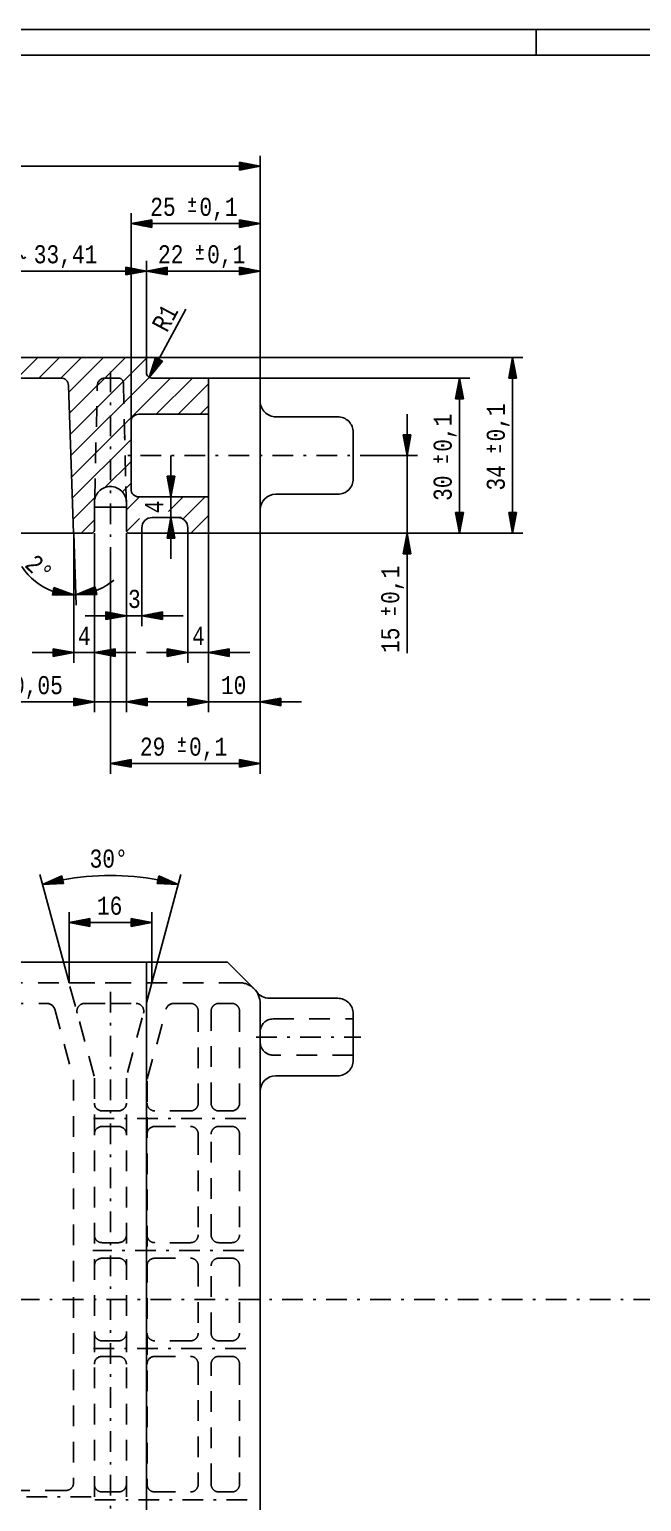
# Model space of a CAD drawing. Extents: x -39 to 802, y -19 to 575.
# Drawn here: x 514.4 to 632.8, y 290.3 to 575.2 of the extents above; entities that cross this region are included whole.
import ezdxf

# ---------------------------------------------------------------- set-up
doc = ezdxf.new("R2010")
doc.units = 0
doc.header["$MEASUREMENT"] = 0
doc.linetypes.add('GESTRICHELT', pattern=[7, 4, -3])
doc.linetypes.add('STRICHPUNKT', pattern=[8.5, 4, -2, 0.5, -2])
doc.layers.get('0').update_dxf_attribs({"linetype": 'CONTINUOUS'})
doc.layers.add('1', color=7, linetype='CONTINUOUS')
doc.layers.add('49', color=7, linetype='CONTINUOUS')
doc.styles.add('MONOTXT', font='monotxt.shx')
doc.dimstyles.new('DST_0001', dxfattribs={"dimtxt": 3.5, "dimasz": 3.5, "dimexe": 2, "dimexo": 0, "dimgap": 0.09, "dimtad": 1, "dimdsep": 46, "dimtxsty": 'MONOTXT', "dimcen": 0, "dimdle": 0.09, "dimclrd": 4, "dimclre": 4, "dimclrt": 2, "dimazin": 0, "dimtfac": 1, "dimtmove": 2, "dimatfit": 3, "dimfxl": 1, "dimtzin": 0, "dimarcsym": 0})
doc.dimstyles.new('DST_0002', dxfattribs={"dimtxt": 3.5, "dimasz": 3.5, "dimexe": 2, "dimexo": 0, "dimgap": 0.09, "dimtad": 1, "dimdsep": 46, "dimtxsty": 'MONOTXT', "dimcen": 0, "dimdle": 0.09, "dimclrd": 4, "dimclre": 4, "dimclrt": 2, "dimazin": 0, "dimtol": 1, "dimtp": 0.1, "dimtm": 0.1, "dimtfac": 1, "dimtmove": 2, "dimatfit": 3, "dimfxl": 1, "dimtzin": 0, "dimarcsym": 0})
doc.dimstyles.new('DST_0004', dxfattribs={"dimtxt": 3.5, "dimasz": 3.5, "dimexe": 2, "dimexo": 0, "dimgap": 0.09, "dimtad": 1, "dimdsep": 46, "dimtxsty": 'MONOTXT', "dimcen": 0, "dimdle": 0.09, "dimclrd": 4, "dimclre": 4, "dimclrt": 2, "dimazin": 0, "dimtfac": 1, "dimtofl": 0, "dimtmove": 2, "dimatfit": 3, "dimfxl": 1, "dimtzin": 0, "dimarcsym": 0})
doc.dimstyles.new('DST_0006', dxfattribs={"dimtxt": 3.5, "dimasz": 3.5, "dimexe": 2, "dimexo": 0, "dimgap": 0.09, "dimtad": 1, "dimdsep": 46, "dimtxsty": 'MONOTXT', "dimcen": 0, "dimdle": 0.09, "dimclrd": 4, "dimclre": 4, "dimclrt": 2, "dimazin": 0, "dimtol": 1, "dimtm": 0.05, "dimtfac": 1, "dimtmove": 2, "dimatfit": 3, "dimfxl": 1, "dimtzin": 0, "dimarcsym": 0})
doc.dimstyles.new('DST_0007', dxfattribs={"dimtxt": 3.5, "dimasz": 0, "dimexe": 2, "dimexo": 0, "dimgap": 0.09, "dimtad": 1, "dimdsep": 46, "dimtxsty": 'MONOTXT', "dimsah": 1, "dimcen": 0, "dimdle": 0.09, "dimse1": 1, "dimclrd": 4, "dimclre": 4, "dimclrt": 2, "dimazin": 0, "dimtol": 1, "dimtp": 0.5, "dimtm": 0.5, "dimtfac": 1, "dimtmove": 2, "dimatfit": 3, "dimfxl": 1, "dimtzin": 0, "dimarcsym": 0})

# ---------------------------------------------------------------- blocks, each defined once
blk = doc.blocks.new('STEGE_____00009')
at = {"layer": '1', "color": 1, "linetype": 'STRICHPUNKT'}
blk.add_line((513.805, 291.214), (527.688, 291.214), dxfattribs=at)
at = {"layer": '1', "color": 3, "linetype": 'GESTRICHELT'}
blk.add_lwpolyline([(522.949, 371.9), (522.949, 293.964, -0.4142136), (521.449, 292.464), (453.199, 292.464, -0.4142136), (451.699, 293.964), (451.699, 385.214, -0.4142136), (453.199, 386.714), (517.829, 386.714, -0.3394513), (519.277, 385.602), (522.898, 372.091)], format="xyb", dxfattribs=at)
blk = doc.blocks.new('RA________00010')
at = {"layer": '1'}
for p, q in [((94.413, 394.714), (552.706, 394.714)), ((557.877, 389.542), (552.706, 394.714)), ((559.049, 386.714), (559.049, 260.117))]:
    blk.add_line(p, q, dxfattribs=at)
at = {"layer": '1', "color": 3, "linetype": 'GESTRICHELT'}
blk.add_line((555.049, 390.714), (94.413, 390.714), dxfattribs=at)
at = {"layer": '1'}
blk.add_lwpolyline([(537.049, 394.714), (537.049, 253.214), (537.049, 111.714)], dxfattribs=at)
at = {"layer": '1', "color": 3, "linetype": 'GESTRICHELT'}
blk.add_arc((555.049, 386.714), 4, 45, 90, dxfattribs=at)
at = {"layer": '1'}
blk.add_arc((555.049, 386.714), 4, 0, 45, dxfattribs=at)
blk = doc.blocks.new('BOLZEN____00011')
at = {"layer": '1', "color": 3, "linetype": 'GESTRICHELT'}
blk.add_line((561.549, 383.714), (577.049, 383.714), dxfattribs=at)
at = {"layer": '1', "color": 1, "linetype": 'STRICHPUNKT'}
blk.add_line((558.275, 380.214), (578.505, 380.214), dxfattribs=at)
at = {"layer": '1'}
blk.add_lwpolyline([(562.049, 372.714), (574.049, 372.714, 0.4142136), (577.049, 375.714), (577.049, 384.714, 0.4142136), (574.049, 387.714), (560.793, 387.714)], format="xyb", dxfattribs=at)
at = {"layer": '1', "color": 3, "linetype": 'GESTRICHELT'}
blk.add_lwpolyline([(577.049, 376.714), (561.549, 376.714, -0.4142136), (559.049, 379.214)], format="xyb", dxfattribs=at)
at = {"layer": '1'}
for centre, start, end in [((560.793, 390.714), -145.1501, -90), ((562.049, 369.714), 90, 180)]:
    blk.add_arc(centre, 3, start, end, dxfattribs=at)
at = {"layer": '1', "color": 3, "linetype": 'GESTRICHELT'}
blk.add_arc((561.549, 381.214), 2.5, 90, 180, dxfattribs=at)
blk = doc.blocks.new('*D23')
at = {"layer": '49', "color": 4, "transparency": 16777216}
for p, q in [((522.05, 404.38), (522.05, 390.71)), ((522.05, 402.38), (526.05, 403.13)), ((526.05, 401.63), (522.05, 402.38)), ((525.95, 402.38), (522.15, 402.38)), ((525.95, 402.58), (523.22, 402.58)), ((525.95, 402.18), (523.22, 402.18)), ((525.95, 402.78), (524.28, 402.78)), ((525.95, 401.98), (524.28, 401.98)), ((525.95, 402.98), (525.35, 402.98)), ((525.95, 401.78), (525.35, 401.78)), ((526.05, 403.13), (526.05, 401.63)), ((526.05, 402.38), (534.05, 402.38)), ((534.05, 401.63), (534.05, 403.13)), ((534.05, 403.13), (538.05, 402.38)), ((538.05, 402.38), (534.05, 401.63)), ((534.15, 402.98), (534.75, 402.98)), ((534.15, 402.78), (535.82, 402.78)), ((534.15, 402.58), (536.88, 402.58)), ((534.15, 402.38), (537.95, 402.38)), ((534.15, 402.18), (536.88, 402.18)), ((534.15, 401.98), (535.82, 401.98)), ((534.15, 401.78), (534.75, 401.78)), ((538.05, 404.38), (538.05, 390.71))]:
    blk.add_line(p, q, dxfattribs=at)
at = {"layer": '49', "color": 2, "transparency": 16777216, "style": 'MONOTXT', "width": 0.812}
blk.add_text('16', height=3.5, dxfattribs=at).set_placement((527.45, 403.88))
blk = doc.blocks.new('*D24')
at = {"layer": '49', "color": 4, "transparency": 16777216}
for p, q in [((516.43, 411.69), (522.05, 390.71)), ((516.94, 409.76), (520.68, 411.38)), ((520.75, 410.62), (517.04, 409.78)), ((520.7, 410.82), (518.04, 410.22)), ((520.79, 410.43), (518.13, 409.82)), ((520.66, 411.01), (519.03, 410.65)), ((520.62, 411.21), (520.03, 411.08)), ((520.68, 411.38), (521.01, 409.91)), ((543.67, 411.69), (538.05, 390.71)), ((539.09, 409.91), (539.42, 411.38)), ((539.31, 410.43), (541.97, 409.82)), ((539.35, 410.62), (543.06, 409.78)), ((539.39, 410.82), (542.06, 410.22)), ((539.42, 411.38), (543.15, 409.76)), ((539.44, 411.01), (541.06, 410.65)), ((539.48, 411.21), (540.07, 411.08)), ((521.01, 409.91), (516.94, 409.76)), ((520.84, 410.23), (519.21, 409.87)), ((520.88, 410.04), (520.3, 409.91)), ((543.15, 409.76), (539.09, 409.91)), ((539.22, 410.04), (539.8, 409.91)), ((539.26, 410.23), (540.89, 409.87))]:
    blk.add_line(p, q, dxfattribs=at)
blk.add_arc((530.05, 360.86), 50.63, 79.5275, 100.4721, dxfattribs=at)
at = {"layer": '49', "color": 2, "transparency": 16777216, "style": 'MONOTXT', "width": 0.812}
blk.add_text('30°', height=3.5, rotation=359.9998, dxfattribs=at).set_placement((526.03, 412.99))
blk = doc.blocks.new('KOPF______00013')
at = {"layer": '1', "color": 3, "linetype": 'GESTRICHELT'}
blk.add_line((537.149, 371.702), (537.149, 293.664), dxfattribs=at)
at = {"layer": '1', "color": 1, "linetype": 'STRICHPUNKT'}
for p, q in [((556.255, 364.414), (526.65, 364.414)), ((555.859, 338.914), (526.65, 338.914)), ((556.255, 319.914), (526.65, 319.914)), ((556.52, 290.664), (526.65, 290.664))]:
    blk.add_line(p, q, dxfattribs=at)
at = {"layer": '1', "color": 3, "linetype": 'GESTRICHELT'}
for points in [[(537.2, 372.091), (540.82, 385.602, -0.3394529), (542.269, 386.714), (545.549, 386.714, -0.4142136), (547.049, 385.214), (547.049, 367.414, -0.4142136), (545.549, 365.914), (538.649, 365.914, -0.4142136), (537.149, 367.414)], [(553.549, 365.914), (551.049, 365.914, -0.4142136), (549.549, 367.414), (549.549, 385.214, -0.4142136), (551.049, 386.714), (553.549, 386.714, -0.4142136), (555.049, 385.214), (555.049, 367.414)], [(538.649, 362.914), (545.549, 362.914, -0.4142136), (547.049, 361.414), (547.049, 341.914, -0.4142136), (545.549, 340.414), (538.649, 340.414, -0.4142136), (537.149, 341.914)], [(549.549, 341.914), (549.549, 361.414, -0.4142136), (551.049, 362.914), (553.549, 362.914, -0.4142136), (555.049, 361.414), (555.049, 341.914, -0.4142136), (553.549, 340.414), (551.049, 340.414, -0.4142136), (549.549, 341.914)], [(538.649, 337.414), (545.549, 337.414, -0.4142136), (547.049, 335.914), (547.049, 322.914, -0.4142136), (545.549, 321.414), (538.649, 321.414, -0.4142136), (537.149, 322.914)], [(549.549, 322.914), (549.549, 335.914, -0.4142136), (551.049, 337.414), (553.549, 337.414, -0.4142136), (555.049, 335.914), (555.049, 322.914, -0.4142136), (553.549, 321.414), (551.049, 321.414, -0.4142136), (549.549, 322.914)], [(538.649, 318.414), (545.549, 318.414, -0.4142136), (547.049, 316.914), (547.049, 293.664)], [(549.549, 293.664), (549.549, 316.914, -0.4142136), (551.049, 318.414), (553.549, 318.414, -0.4142136), (555.049, 316.914), (555.049, 293.664, -0.4142136), (553.549, 292.164), (551.049, 292.164, -0.4142136), (549.549, 293.664)], [(537.149, 293.664, 0.4142136), (538.649, 292.164), (545.549, 292.164, 0.4142136), (547.049, 293.664)]]:
    blk.add_lwpolyline(points, format="xyb", dxfattribs=at)
for centre, start, end in [((553.549, 367.414), -90, 0), ((538.649, 361.414), 90, 180), ((538.649, 335.914), 90, 180), ((538.649, 316.914), 90, 180)]:
    blk.add_arc(centre, 1.5, start, end, dxfattribs=at)
blk = doc.blocks.new('*X72')
at = {"layer": '1', "color": 3}
for p, q in [((511.99, 507.75), (515.99, 511.75)), ((520.23, 511.75), (516.23, 507.75)), ((520.47, 507.75), (524.47, 511.75)), ((528.72, 511.75), (522, 505.03)), ((522.14, 500.93), (532.96, 511.75)), ((537.05, 511.59), (522.28, 496.83)), ((522.43, 492.73), (537.57, 507.87)), ((541.69, 507.75), (522.57, 488.63)), ((538.93, 500.75), (545.93, 507.75)), ((550.17, 507.75), (550.17, 507.75)), ((554.42, 507.75), (554.42, 507.75)), ((558.66, 507.75), (558.66, 507.75)), ((549.05, 506.62), (543.17, 500.75)), ((547.42, 500.75), (549.05, 502.38)), ((559.05, 503.89), (559.05, 503.89)), ((559.05, 499.65), (559.05, 499.65)), ((522.71, 484.53), (534.05, 495.87)), ((559.05, 495.41), (559.05, 495.41)), ((534.05, 491.62), (528.98, 486.56)), ((559.05, 491.17), (559.05, 491.17)), ((532.37, 485.7), (534.05, 487.38)), ((527.14, 484.71), (522.86, 480.43)), ((535.66, 484.75), (533.15, 482.24)), ((544.14, 484.75), (541.32, 481.92)), ((544.09, 480.45), (548.39, 484.75)), ((559.05, 486.92), (559.05, 486.92)), ((559.05, 482.68), (559.05, 482.68)), ((524.42, 477.75), (526.95, 480.28)), ((533.19, 478.04), (535.72, 480.57)), ((549.05, 481.17), (545.63, 477.75)), ((537.14, 477.75), (537.14, 477.75)), ((559.05, 478.44), (559.05, 478.44))]:
    blk.add_line(p, q, dxfattribs=at)
blk = doc.blocks.new('*D28')
at = {"layer": '49', "color": 4, "transparency": 16777216}
for p, q in [((522.95, 452.61), (522.95, 477.75)), ((526.95, 452.61), (526.95, 477.75)), ((518.95, 454.61), (514.95, 454.61)), ((522.95, 454.61), (518.95, 455.36)), ((518.95, 455.36), (518.95, 453.86)), ((518.95, 453.86), (522.95, 454.61)), ((519.05, 455.21), (519.65, 455.21)), ((519.05, 455.01), (520.72, 455.01)), ((519.05, 454.81), (521.78, 454.81)), ((519.05, 454.61), (522.85, 454.61)), ((519.05, 454.41), (521.78, 454.41)), ((519.05, 454.21), (520.72, 454.21)), ((519.05, 454.01), (519.65, 454.01)), ((522.95, 454.61), (526.95, 454.61)), ((530.95, 455.36), (526.95, 454.61)), ((526.95, 454.61), (530.95, 453.86)), ((530.85, 454.61), (527.05, 454.61)), ((530.85, 454.81), (528.12, 454.81)), ((530.85, 454.41), (528.12, 454.41)), ((530.85, 455.01), (529.18, 455.01)), ((530.85, 454.21), (529.18, 454.21)), ((530.85, 455.21), (530.25, 455.21)), ((530.85, 454.01), (530.25, 454.01)), ((530.95, 453.86), (530.95, 455.36)), ((530.95, 454.61), (534.95, 454.61))]:
    blk.add_line(p, q, dxfattribs=at)
at = {"layer": '49', "color": 2, "transparency": 16777216, "style": 'MONOTXT', "width": 0.812}
blk.add_text('4', height=3.5, dxfattribs=at).set_placement((523.77, 456.11))
blk = doc.blocks.new('*D29')
at = {"layer": '49', "color": 4, "transparency": 16777216}
for p, q in [((533.15, 459.75), (533.15, 477.75)), ((536.15, 459.75), (536.15, 477.75)), ((529.15, 461.75), (525.15, 461.75)), ((533.15, 461.75), (529.15, 462.5)), ((529.15, 462.5), (529.15, 461)), ((529.15, 461), (533.15, 461.75)), ((529.25, 462.35), (529.85, 462.35)), ((529.25, 462.15), (530.92, 462.15)), ((529.25, 461.95), (531.98, 461.95)), ((529.25, 461.75), (533.05, 461.75)), ((529.25, 461.55), (531.98, 461.55)), ((533.15, 461.75), (536.15, 461.75)), ((540.15, 462.5), (536.15, 461.75)), ((536.15, 461.75), (540.15, 461)), ((540.05, 461.75), (536.25, 461.75)), ((540.05, 461.95), (537.32, 461.95)), ((540.05, 461.55), (537.32, 461.55)), ((540.05, 462.15), (538.38, 462.15)), ((540.05, 462.35), (539.45, 462.35)), ((540.15, 461), (540.15, 462.5)), ((540.15, 461.75), (544.15, 461.75)), ((529.25, 461.35), (530.92, 461.35)), ((529.25, 461.15), (529.85, 461.15)), ((540.05, 461.35), (538.38, 461.35)), ((540.05, 461.15), (539.45, 461.15))]:
    blk.add_line(p, q, dxfattribs=at)
at = {"layer": '49', "color": 2, "transparency": 16777216, "style": 'MONOTXT', "width": 0.812}
blk.add_text('3', height=3.5, dxfattribs=at).set_placement((533.47, 463.25))
blk = doc.blocks.new('*D30')
at = {"layer": '49', "color": 4, "transparency": 16777216}
for p, q in [((545.05, 452.61), (545.05, 477.75)), ((549.05, 452.61), (549.05, 477.75)), ((541.05, 454.61), (537.05, 454.61)), ((545.05, 454.61), (541.05, 455.36)), ((541.05, 455.36), (541.05, 453.86)), ((541.05, 453.86), (545.05, 454.61)), ((541.15, 455.21), (541.75, 455.21)), ((541.15, 455.01), (542.82, 455.01)), ((541.15, 454.81), (543.88, 454.81)), ((541.15, 454.61), (544.95, 454.61)), ((541.15, 454.41), (543.88, 454.41)), ((541.15, 454.21), (542.82, 454.21)), ((541.15, 454.01), (541.75, 454.01)), ((545.05, 454.61), (549.05, 454.61)), ((553.05, 455.36), (549.05, 454.61)), ((549.05, 454.61), (553.05, 453.86)), ((552.95, 454.61), (549.15, 454.61)), ((552.95, 454.81), (550.22, 454.81)), ((552.95, 454.41), (550.22, 454.41)), ((552.95, 455.01), (551.28, 455.01)), ((552.95, 454.21), (551.28, 454.21)), ((552.95, 455.21), (552.35, 455.21)), ((552.95, 454.01), (552.35, 454.01)), ((553.05, 453.86), (553.05, 455.36)), ((553.05, 454.61), (557.05, 454.61))]:
    blk.add_line(p, q, dxfattribs=at)
at = {"layer": '49', "color": 2, "transparency": 16777216, "style": 'MONOTXT', "width": 0.812}
blk.add_text('4', height=3.5, dxfattribs=at).set_placement((545.87, 456.11))
blk = doc.blocks.new('*D31')
at = {"layer": '49', "color": 4, "transparency": 16777216}
for p, q in [((523.44, 463.81), (522.95, 477.75)), ((522.95, 463.8), (522.95, 477.75)), ((527.14, 467.34), (523.37, 465.81)), ((527.44, 465.87), (527.14, 467.34)), ((519.13, 467.2), (518.88, 465.72)), ((518.88, 465.72), (522.95, 465.8)), ((519, 465.85), (519.6, 465.75)), ((519.04, 466.05), (520.68, 465.77)), ((519.07, 466.24), (521.77, 465.79)), ((519.1, 466.44), (522.85, 465.81)), ((522.95, 465.8), (519.13, 467.2)), ((519.14, 466.64), (521.83, 466.19)), ((519.17, 466.84), (520.81, 466.56)), ((519.2, 467.03), (519.79, 466.93)), ((523.37, 465.81), (527.44, 465.87)), ((527.19, 466.58), (523.46, 465.83)), ((527.15, 466.78), (524.47, 466.23)), ((527.23, 466.39), (524.55, 465.84)), ((527.11, 466.97), (525.47, 466.64)), ((527.27, 466.19), (525.63, 465.86)), ((527.07, 467.17), (526.48, 467.05)), ((527.31, 465.99), (526.72, 465.88))]:
    blk.add_line(p, q, dxfattribs=at)
for radius, start, end in [(11.96, -147.1402, -109.2632), (11.96, -68.7366, -49.6398), (11.95, -90, -87.9999)]:
    blk.add_arc((522.95, 477.75), radius, start, end, dxfattribs=at)
at = {"layer": '49', "color": 2, "transparency": 16777216, "style": 'MONOTXT', "width": 0.812}
blk.add_text('2°', height=3.5, rotation=316.0791, dxfattribs=at).set_placement((513.28, 471.39))
blk = doc.blocks.new('*D33')
at = {"layer": '49', "color": 1, "transparency": 16777216}
for p, q in [((547.38, 531.7), (547.38, 533.45)), ((546.68, 532.57), (548.08, 532.57)), ((546.68, 530.82), (548.08, 530.82))]:
    blk.add_line(p, q, dxfattribs=at)
at = {"layer": '49', "color": 4, "transparency": 16777216}
for p, q in [((537.05, 530.45), (537.05, 511.75)), ((559.05, 530.45), (559.05, 507.75)), ((537.05, 528.45), (541.05, 529.2)), ((541.05, 527.7), (537.05, 528.45)), ((540.95, 528.45), (537.15, 528.45)), ((540.95, 528.65), (538.22, 528.65)), ((540.95, 528.25), (538.22, 528.25)), ((540.95, 528.85), (539.28, 528.85)), ((540.95, 528.05), (539.28, 528.05)), ((540.95, 529.05), (540.35, 529.05)), ((540.95, 527.85), (540.35, 527.85)), ((541.05, 529.2), (541.05, 527.7)), ((541.05, 528.45), (555.05, 528.45)), ((555.05, 527.7), (555.05, 529.2)), ((555.05, 529.2), (559.05, 528.45)), ((559.05, 528.45), (555.05, 527.7)), ((555.15, 529.05), (555.75, 529.05)), ((555.15, 528.85), (556.82, 528.85)), ((555.15, 528.65), (557.88, 528.65)), ((555.15, 528.45), (558.95, 528.45)), ((555.15, 528.25), (557.88, 528.25)), ((555.15, 528.05), (556.82, 528.05)), ((555.15, 527.85), (555.75, 527.85))]:
    blk.add_line(p, q, dxfattribs=at)
at = {"layer": '49', "color": 2, "transparency": 16777216, "style": 'MONOTXT', "width": 0.812}
blk.add_text('22', height=3.5, dxfattribs=at).set_placement((539.27, 529.95))
at = {"layer": '49', "color": 1, "transparency": 16777216, "style": 'MONOTXT', "width": 0.812}
blk.add_text('0,1', height=3.5, dxfattribs=at).set_placement((548.78, 529.95))
blk = doc.blocks.new('*D34')
at = {"layer": '49', "color": 4, "transparency": 16777216}
for p, q in [((539.46, 511.39), (544.64, 521.1)), ((537.58, 507.86), (538.8, 511.75)), ((540.12, 511.04), (537.58, 507.86)), ((539.41, 511.31), (537.63, 507.95)), ((539.24, 511.4), (537.95, 508.99)), ((539.06, 511.49), (538.28, 510.02)), ((539.59, 511.21), (538.3, 508.8)), ((538.89, 511.59), (538.6, 511.06)), ((538.8, 511.75), (540.12, 511.04)), ((539.77, 511.12), (538.98, 509.65)), ((539.94, 511.02), (539.66, 510.49))]:
    blk.add_line(p, q, dxfattribs=at)
at = {"layer": '49', "color": 2, "transparency": 16777216, "style": 'MONOTXT', "width": 0.812}
blk.add_text('R1', height=3.5, rotation=61.911, dxfattribs=at).set_placement((541, 516.4))
blk = doc.blocks.new('*D40')
at = {"layer": '49', "color": 4, "transparency": 16777216}
for p, q in [((503.64, 530.45), (503.64, 511.75)), ((537.05, 530.45), (537.05, 511.75)), ((503.64, 528.45), (507.64, 529.2)), ((507.64, 527.7), (503.64, 528.45)), ((507.54, 528.45), (503.74, 528.45)), ((507.54, 528.65), (504.81, 528.65)), ((507.54, 528.25), (504.81, 528.25)), ((507.54, 528.85), (505.88, 528.85)), ((507.54, 528.05), (505.88, 528.05)), ((507.54, 529.05), (506.94, 529.05)), ((507.54, 527.85), (506.94, 527.85)), ((507.64, 529.2), (507.64, 527.7)), ((507.64, 528.45), (533.05, 528.45)), ((533.05, 527.7), (533.05, 529.2)), ((533.05, 529.2), (537.05, 528.45)), ((537.05, 528.45), (533.05, 527.7)), ((533.15, 529.05), (533.75, 529.05)), ((533.15, 528.85), (534.82, 528.85)), ((533.15, 528.65), (535.88, 528.65)), ((533.15, 528.45), (536.95, 528.45)), ((533.15, 528.25), (535.88, 528.25)), ((533.15, 528.05), (534.82, 528.05)), ((533.15, 527.85), (533.75, 527.85))]:
    blk.add_line(p, q, dxfattribs=at)
at = {"layer": '49', "color": 2, "transparency": 16777216}
for centre, start, end in [((512.67, 531.2), 0, 180), ((513.29, 531.2), 180, 0)]:
    blk.add_arc(centre, 0.312, start, end, dxfattribs=at)
at = {"layer": '49', "color": 2, "transparency": 16777216, "style": 'MONOTXT', "width": 0.812}
blk.add_text('33,41', height=3.5, dxfattribs=at).set_placement((515.23, 529.95))
blk = doc.blocks.new('*D41')
at = {"layer": '49', "color": 4, "transparency": 16777216}
for p, q in [((541.77, 488.75), (541.77, 492.75)), ((542.52, 488.75), (541.02, 488.75)), ((541.02, 488.75), (541.77, 484.75)), ((541.17, 488.65), (541.17, 488.05)), ((541.37, 488.65), (541.37, 486.98)), ((541.57, 488.65), (541.57, 485.91)), ((541.77, 484.75), (542.52, 488.75)), ((541.77, 488.65), (541.77, 484.85)), ((541.97, 488.65), (541.97, 485.91)), ((542.17, 488.65), (542.17, 486.98)), ((542.37, 488.65), (542.37, 488.05)), ((543.77, 484.75), (535.55, 484.75)), ((541.77, 480.75), (541.77, 484.75)), ((543.77, 480.75), (538.15, 480.75)), ((541.77, 480.75), (541.02, 476.75)), ((541.57, 476.85), (541.57, 479.58)), ((542.52, 476.75), (541.77, 480.75)), ((541.77, 476.85), (541.77, 480.65)), ((541.97, 476.85), (541.97, 479.58)), ((541.02, 476.75), (542.52, 476.75)), ((541.17, 476.85), (541.17, 477.45)), ((541.37, 476.85), (541.37, 478.51)), ((541.77, 476.75), (541.77, 472.75)), ((542.17, 476.85), (542.17, 478.51)), ((542.37, 476.85), (542.37, 477.45))]:
    blk.add_line(p, q, dxfattribs=at)
at = {"layer": '49', "color": 2, "transparency": 16777216, "style": 'MONOTXT', "width": 0.812}
blk.add_text('4', height=3.5, rotation=90, dxfattribs=at).set_placement((540.27, 481.57))
blk = doc.blocks.new('*D42')
at = {"layer": '49', "color": 4, "transparency": 16777216}
for p, q in [((526.95, 443.07), (526.95, 477.75)), ((533.15, 443.07), (533.15, 477.75)), ((522.95, 445.07), (499.01, 445.07)), ((526.95, 445.07), (522.95, 445.82)), ((522.95, 445.82), (522.95, 444.32)), ((522.95, 444.32), (526.95, 445.07)), ((523.05, 445.67), (523.65, 445.67)), ((523.05, 445.47), (524.72, 445.47)), ((523.05, 445.27), (525.78, 445.27)), ((523.05, 445.07), (526.85, 445.07)), ((523.05, 444.87), (525.78, 444.87)), ((523.05, 444.67), (524.72, 444.67)), ((523.05, 444.47), (523.65, 444.47)), ((526.95, 445.07), (533.15, 445.07)), ((537.15, 445.82), (533.15, 445.07)), ((533.15, 445.07), (537.15, 444.32)), ((537.05, 445.07), (533.25, 445.07)), ((537.05, 445.27), (534.32, 445.27)), ((537.05, 444.87), (534.32, 444.87)), ((537.05, 445.47), (535.38, 445.47)), ((537.05, 444.67), (535.38, 444.67)), ((537.05, 445.67), (536.45, 445.67)), ((537.05, 444.47), (536.45, 444.47)), ((537.15, 444.32), (537.15, 445.82)), ((537.15, 445.07), (541.15, 445.07))]:
    blk.add_line(p, q, dxfattribs=at)
at = {"layer": '49', "color": 2, "transparency": 16777216, "style": 'MONOTXT', "width": 0.812}
blk.add_text('6,2', height=3.5, dxfattribs=at).set_placement((499.01, 446.56))
at = {"layer": '49', "color": 1, "transparency": 16777216, "style": 'MONOTXT', "width": 0.812}
blk.add_text('-0,05', height=3.5, dxfattribs=at).set_placement((508.56, 446.56))
blk = doc.blocks.new('*D43')
at = {"layer": '49', "color": 4, "transparency": 16777216}
for p, q in [((559.05, 431.16), (559.05, 477.75)), ((530.05, 431.16), (530.05, 473.16)), ((530.05, 433.16), (534.05, 433.91)), ((534.05, 432.41), (530.05, 433.16)), ((533.95, 433.16), (530.15, 433.16)), ((533.95, 433.36), (531.22, 433.36)), ((533.95, 433.56), (532.28, 433.56)), ((533.95, 433.76), (533.35, 433.76)), ((534.05, 433.91), (534.05, 432.41)), ((534.05, 433.16), (555.05, 433.16)), ((555.05, 432.41), (555.05, 433.91)), ((555.05, 433.91), (559.05, 433.16)), ((559.05, 433.16), (555.05, 432.41)), ((555.15, 433.76), (555.75, 433.76)), ((555.15, 433.56), (556.82, 433.56)), ((555.15, 433.36), (557.88, 433.36)), ((555.15, 433.16), (558.95, 433.16)), ((533.95, 432.96), (531.22, 432.96)), ((533.95, 432.76), (532.28, 432.76)), ((533.95, 432.56), (533.35, 432.56)), ((555.15, 432.96), (557.88, 432.96)), ((555.15, 432.76), (556.82, 432.76)), ((555.15, 432.56), (555.75, 432.56))]:
    blk.add_line(p, q, dxfattribs=at)
at = {"layer": '49', "color": 1, "transparency": 16777216}
for p, q in [((543.18, 437.29), (544.58, 437.29)), ((543.88, 436.41), (543.88, 438.16)), ((543.18, 435.54), (544.58, 435.54))]:
    blk.add_line(p, q, dxfattribs=at)
at = {"layer": '49', "color": 2, "transparency": 16777216, "style": 'MONOTXT', "width": 0.812}
blk.add_text('29', height=3.5, rotation=0, dxfattribs=at).set_placement((535.77, 434.66))
at = {"layer": '49', "color": 1, "transparency": 16777216, "style": 'MONOTXT', "width": 0.812}
blk.add_text('0,1', height=3.5, rotation=0, dxfattribs=at).set_placement((545.28, 434.66))
blk = doc.blocks.new('*D44')
at = {"layer": '49', "color": 1, "transparency": 16777216}
for p, q in [((545.18, 541.76), (546.58, 541.76)), ((545.88, 540.88), (545.88, 542.63)), ((545.18, 540.01), (546.58, 540.01))]:
    blk.add_line(p, q, dxfattribs=at)
at = {"layer": '49', "color": 4, "transparency": 16777216}
for p, q in [((534.05, 539.63), (534.05, 499.25)), ((559.05, 539.63), (559.05, 507.75)), ((534.05, 537.63), (538.05, 538.38)), ((538.05, 536.88), (534.05, 537.63)), ((537.95, 537.63), (534.15, 537.63)), ((537.95, 537.83), (535.22, 537.83)), ((537.95, 537.43), (535.22, 537.43)), ((537.95, 538.03), (536.28, 538.03)), ((537.95, 537.23), (536.28, 537.23)), ((537.95, 538.23), (537.35, 538.23)), ((537.95, 537.03), (537.35, 537.03)), ((538.05, 538.38), (538.05, 536.88)), ((538.05, 537.63), (555.05, 537.63)), ((555.05, 536.88), (555.05, 538.38)), ((555.05, 538.38), (559.05, 537.63)), ((559.05, 537.63), (555.05, 536.88)), ((555.15, 538.23), (555.75, 538.23)), ((555.15, 538.03), (556.82, 538.03)), ((555.15, 537.83), (557.88, 537.83)), ((555.15, 537.63), (558.95, 537.63)), ((555.15, 537.43), (557.88, 537.43)), ((555.15, 537.23), (556.82, 537.23)), ((555.15, 537.03), (555.75, 537.03))]:
    blk.add_line(p, q, dxfattribs=at)
at = {"layer": '49', "color": 2, "transparency": 16777216, "style": 'MONOTXT', "width": 0.812}
blk.add_text('25', height=3.5, dxfattribs=at).set_placement((537.77, 539.13))
at = {"layer": '49', "color": 1, "transparency": 16777216, "style": 'MONOTXT', "width": 0.812}
blk.add_text('0,1', height=3.5, dxfattribs=at).set_placement((547.28, 539.13))
blk = doc.blocks.new('*D45')
at = {"layer": '49', "color": 4, "transparency": 16777216}
for p, q in [((549.05, 443.07), (549.05, 477.75)), ((559.05, 443.07), (559.05, 477.75)), ((545.05, 445.07), (541.05, 445.07)), ((549.05, 445.07), (545.05, 445.82)), ((545.05, 445.82), (545.05, 444.32)), ((545.05, 444.32), (549.05, 445.07)), ((545.15, 445.67), (545.75, 445.67)), ((545.15, 445.47), (546.82, 445.47)), ((545.15, 445.27), (547.88, 445.27)), ((545.15, 445.07), (548.95, 445.07)), ((545.15, 444.87), (547.88, 444.87)), ((545.15, 444.67), (546.82, 444.67)), ((545.15, 444.47), (545.75, 444.47)), ((549.05, 445.07), (559.05, 445.07)), ((563.05, 445.82), (559.05, 445.07)), ((559.05, 445.07), (563.05, 444.32)), ((562.95, 445.07), (559.15, 445.07)), ((562.95, 445.27), (560.22, 445.27)), ((562.95, 444.87), (560.22, 444.87)), ((562.95, 445.47), (561.28, 445.47)), ((562.95, 444.67), (561.28, 444.67)), ((562.95, 445.67), (562.35, 445.67)), ((562.95, 444.47), (562.35, 444.47)), ((563.05, 444.32), (563.05, 445.82)), ((563.05, 445.07), (567.05, 445.07))]:
    blk.add_line(p, q, dxfattribs=at)
at = {"layer": '49', "color": 2, "transparency": 16777216, "style": 'MONOTXT', "width": 0.812}
blk.add_text('10', height=3.5, dxfattribs=at).set_placement((551.45, 446.57))
blk = doc.blocks.new('*D46')
at = {"layer": '49', "color": 4, "transparency": 16777216}
for p, q in [((599.61, 507.75), (559.05, 507.75)), ((596.86, 503.75), (597.61, 507.75)), ((597.61, 507.75), (598.36, 503.75)), ((597.61, 503.85), (597.61, 507.65)), ((597.01, 503.85), (597.01, 504.45)), ((597.21, 503.85), (597.21, 505.51)), ((597.41, 503.85), (597.41, 506.58)), ((597.81, 503.85), (597.81, 506.58)), ((598.01, 503.85), (598.01, 505.51)), ((598.21, 503.85), (598.21, 504.45)), ((598.36, 503.75), (596.86, 503.75)), ((597.61, 481.75), (597.61, 503.75)), ((597.61, 477.75), (596.86, 481.75)), ((596.86, 481.75), (598.36, 481.75)), ((597.01, 481.65), (597.01, 481.05)), ((597.21, 481.65), (597.21, 479.98)), ((597.41, 481.65), (597.41, 478.91)), ((598.36, 481.75), (597.61, 477.75)), ((597.61, 481.65), (597.61, 477.85)), ((597.81, 481.65), (597.81, 478.91)), ((598.01, 481.65), (598.01, 479.98)), ((598.21, 481.65), (598.21, 481.05)), ((599.61, 477.75), (559.05, 477.75))]:
    blk.add_line(p, q, dxfattribs=at)
at = {"layer": '49', "color": 1, "transparency": 16777216}
for p, q in [((594.36, 492.07), (592.61, 492.07)), ((593.48, 491.37), (593.48, 492.77)), ((595.23, 491.37), (595.23, 492.77))]:
    blk.add_line(p, q, dxfattribs=at)
at = {"layer": '49', "color": 1, "transparency": 16777216, "style": 'MONOTXT', "width": 0.812}
blk.add_text('0,1', height=3.5, rotation=90, dxfattribs=at).set_placement((596.11, 493.47))
at = {"layer": '49', "color": 2, "transparency": 16777216, "style": 'MONOTXT', "width": 0.812}
blk.add_text('30', height=3.5, rotation=90, dxfattribs=at).set_placement((596.11, 483.97))
blk = doc.blocks.new('*D47')
at = {"layer": '49', "color": 4, "transparency": 16777216}
for p, q in [((609.89, 511.75), (537.05, 511.75)), ((607.14, 507.75), (607.89, 511.75)), ((607.69, 507.85), (607.69, 510.58)), ((607.89, 511.75), (608.64, 507.75)), ((607.89, 507.85), (607.89, 511.65)), ((608.09, 507.85), (608.09, 510.58)), ((608.64, 507.75), (607.14, 507.75)), ((607.29, 507.85), (607.29, 508.45)), ((607.49, 507.85), (607.49, 509.51)), ((607.89, 481.75), (607.89, 507.75)), ((608.29, 507.85), (608.29, 509.51)), ((608.49, 507.85), (608.49, 508.45)), ((607.89, 477.75), (607.14, 481.75)), ((607.14, 481.75), (608.64, 481.75)), ((607.29, 481.65), (607.29, 481.05)), ((607.49, 481.65), (607.49, 479.98)), ((607.69, 481.65), (607.69, 478.91)), ((608.64, 481.75), (607.89, 477.75)), ((607.89, 481.65), (607.89, 477.85)), ((608.09, 481.65), (608.09, 478.91)), ((608.29, 481.65), (608.29, 479.98)), ((608.49, 481.65), (608.49, 481.05)), ((609.89, 477.75), (559.05, 477.75))]:
    blk.add_line(p, q, dxfattribs=at)
at = {"layer": '49', "color": 1, "transparency": 16777216}
for p, q in [((604.64, 494.07), (602.89, 494.07)), ((603.76, 493.37), (603.76, 494.77)), ((605.51, 493.37), (605.51, 494.77))]:
    blk.add_line(p, q, dxfattribs=at)
at = {"layer": '49', "color": 1, "transparency": 16777216, "style": 'MONOTXT', "width": 0.812}
blk.add_text('0,1', height=3.5, rotation=90, dxfattribs=at).set_placement((606.39, 495.47))
at = {"layer": '49', "color": 2, "transparency": 16777216, "style": 'MONOTXT', "width": 0.812}
blk.add_text('34', height=3.5, rotation=90, dxfattribs=at).set_placement((606.39, 485.97))
blk = doc.blocks.new('*D48')
at = {"layer": '49', "color": 1, "transparency": 16777216}
for p, q in [((99.61, 552.86), (101.01, 552.86)), ((100.31, 551.99), (100.31, 553.74)), ((99.61, 551.11), (101.01, 551.11))]:
    blk.add_line(p, q, dxfattribs=at)
at = {"layer": '49', "color": 4, "transparency": 16777216}
for p, q in [((559.05, 550.74), (559.05, 507.75)), ((51.95, 548.74), (555.05, 548.74)), ((555.05, 547.99), (555.05, 549.49)), ((555.05, 549.49), (559.05, 548.74)), ((559.05, 548.74), (555.05, 547.99)), ((555.15, 549.34), (555.75, 549.34)), ((555.15, 549.14), (556.82, 549.14)), ((555.15, 548.94), (557.88, 548.94)), ((555.15, 548.74), (558.95, 548.74)), ((555.15, 548.54), (557.88, 548.54)), ((555.15, 548.34), (556.82, 548.34)), ((555.15, 548.14), (555.75, 548.14))]:
    blk.add_line(p, q, dxfattribs=at)
at = {"layer": '49', "color": 2, "transparency": 16777216, "style": 'MONOTXT', "width": 0.812}
blk.add_text('922', height=3.5, dxfattribs=at).set_placement((89.36, 550.24))
at = {"layer": '49', "color": 1, "transparency": 16777216, "style": 'MONOTXT', "width": 0.812}
blk.add_text('0,5', height=3.5, dxfattribs=at).set_placement((101.71, 550.24))
blk = doc.blocks.new('*D49')
at = {"layer": '49', "color": 4, "transparency": 16777216}
for p, q in [((587.46, 496.75), (587.46, 500.75)), ((588.21, 496.75), (586.71, 496.75)), ((586.71, 496.75), (587.46, 492.75)), ((586.86, 496.65), (586.86, 496.05)), ((587.06, 496.65), (587.06, 494.98)), ((587.26, 496.65), (587.26, 493.91)), ((587.46, 492.75), (588.21, 496.75)), ((587.46, 496.65), (587.46, 492.85)), ((587.66, 496.65), (587.66, 493.91)), ((587.86, 496.65), (587.86, 494.98)), ((588.06, 496.65), (588.06, 496.05)), ((589.46, 492.75), (582.41, 492.75)), ((587.46, 477.75), (587.46, 492.75)), ((589.46, 477.75), (559.05, 477.75)), ((587.46, 477.75), (586.71, 473.75)), ((587.26, 473.85), (587.26, 476.58)), ((588.21, 473.75), (587.46, 477.75)), ((587.46, 473.85), (587.46, 477.65)), ((587.66, 473.85), (587.66, 476.58)), ((586.71, 473.75), (588.21, 473.75)), ((586.86, 473.85), (586.86, 474.45)), ((587.06, 473.85), (587.06, 475.51)), ((587.46, 473.75), (587.46, 454.53)), ((587.86, 473.85), (587.86, 475.51)), ((588.06, 473.85), (588.06, 474.45))]:
    blk.add_line(p, q, dxfattribs=at)
at = {"layer": '49', "color": 1, "transparency": 16777216}
for p, q in [((584.21, 462.64), (582.46, 462.64)), ((583.34, 461.94), (583.34, 463.34)), ((585.09, 461.94), (585.09, 463.34))]:
    blk.add_line(p, q, dxfattribs=at)
at = {"layer": '49', "color": 1, "transparency": 16777216, "style": 'MONOTXT', "width": 0.812}
blk.add_text('0,1', height=3.5, rotation=90, dxfattribs=at).set_placement((585.96, 464.04))
at = {"layer": '49', "color": 2, "transparency": 16777216, "style": 'MONOTXT', "width": 0.812}
blk.add_text('15', height=3.5, rotation=90, dxfattribs=at).set_placement((585.96, 454.53))
blk = doc.blocks.new('DINA1_____00034')
at = {"layer": '1', "color": 4}
blk.add_line((612.45, 570.21), (612.45, 575.21), dxfattribs=at)
blk.add_lwpolyline([(-38.55, -18.79), (802.45, -18.79), (802.45, 575.21), (-38.55, 575.21), (-38.55, -18.79)], dxfattribs=at)
at = {"layer": '1'}
blk.add_lwpolyline([(-33.55, -13.79), (797.45, -13.79), (797.45, 570.21), (-33.55, 570.21), (-33.55, -13.79)], dxfattribs=at)
blk = doc.blocks.new('ZBL2D00___00033')
blk.add_blockref('DINA1_____00034', (0, 0))
blk = doc.blocks.new('RUETTLER__00012')
at = {"layer": '1', "color": 3, "linetype": 'GESTRICHELT'}
for p, q in [((531.649, 365.914), (528.449, 365.914)), ((528.449, 362.914), (531.649, 362.914))]:
    blk.add_line(p, q, dxfattribs=at)
for points in [[(526.898, 372.617), (522.049, 390.714), (530.049, 390.714), (538.049, 390.714), (533.2, 372.617)], [(526.949, 372.229), (526.949, 253.214), (526.949, 134.198)], [(533.149, 372.229), (533.149, 253.214), (533.149, 134.198)]]:
    blk.add_lwpolyline(points, dxfattribs=at)
at = {"layer": '1', "color": 1, "linetype": 'STRICHPUNKT'}
blk.add_lwpolyline([(530.049, 388.962), (530.049, 253.214), (530.049, 117.465)], dxfattribs=at)
at = {"layer": '1', "color": 3, "linetype": 'GESTRICHELT'}
for points in [[(525.076, 386.714), (530.049, 386.714), (535.022, 386.714, -0.4931426), (536.471, 384.825)], [(531.649, 340.414), (528.449, 340.414, -0.4142136), (526.949, 341.914)], [(528.449, 337.414), (531.649, 337.414, -0.4142136), (533.149, 335.914)], [(526.949, 322.914, 0.4142136), (528.449, 321.414), (531.649, 321.414, 0.4142136), (533.149, 322.914)], [(528.449, 318.414), (531.649, 318.414, -0.4142136), (533.149, 316.914)], [(526.949, 293.664, 0.4142136), (528.449, 292.164), (531.649, 292.164, 0.4142136), (533.149, 293.664)]]:
    blk.add_lwpolyline(points, format="xyb", dxfattribs=at)
for centre, start, end in [((525.076, 385.214), 90, -164.99997), ((528.449, 367.414), 180, -90), ((531.649, 367.414), -90, 0), ((528.449, 361.414), 90, 180), ((531.649, 361.414), 0, 90), ((531.649, 341.914), -90, 0), ((528.449, 335.914), 90, 180), ((528.449, 316.914), 90, 180)]:
    blk.add_arc(centre, 1.5, start, end, dxfattribs=at)
at = {"layer": '49'}
dim = blk.add_angular_dim_2l(base=(530.049, 411.488), line1=((530.049, 360.857), (538.049, 390.714)), line2=((530.049, 360.857), (522.049, 390.714)), dimstyle='DST_0004', dxfattribs=at)
dim.commit()
dim.dimension.update_dxf_attribs({"geometry": '*D24', "text_midpoint": (530.049, 414.738), "dimtype": 130})
dim = blk.add_linear_dim(base=(522.049, 402.376), p1=(522.049, 390.714), p2=(538.049, 390.714), dimstyle='DST_0001', dxfattribs=at)
dim.commit()
dim.dimension.update_dxf_attribs({"geometry": '*D23', "text_midpoint": (530.049, 405.626), "dimtype": 128})
blk = doc.blocks.new('DS________00002')
for name in ['STEGE_____00009', 'RUETTLER__00012', 'RA________00010', 'BOLZEN____00011', 'KOPF______00013']:
    blk.add_blockref(name, (0, 0))
blk = doc.blocks.new('ALVEOLE___00017')
at = {"layer": '49'}
dim = blk.add_linear_dim(base=(503.643, 528.449), p1=(503.643, 511.747), p2=(537.049, 511.747), text='~<>', dimstyle='DST_0001', dxfattribs=at)
dim.commit()
dim.dimension.update_dxf_attribs({"geometry": '*D40', "text_midpoint": (520.346, 531.699), "dimtype": 128})
blk = doc.blocks.new('DEL_______00019')
at = {"layer": '1'}
blk.add_lwpolyline([(545.049, 477.747), (545.049, 478.747, 0.4142136), (543.049, 480.747), (538.149, 480.747, 0.4142136), (536.149, 478.747), (536.149, 477.747), (545.049, 477.747)], format="xyb", dxfattribs=at)
at = {"layer": '49'}
dim = blk.add_linear_dim(base=(541.77, 484.747), p1=(535.549, 484.747), p2=(538.149, 480.747), angle=90, dimstyle='DST_0001', dxfattribs=at)
dim.commit()
dim.dimension.update_dxf_attribs({"geometry": '*D41', "text_midpoint": (538.52, 482.747), "dimtype": 128})
blk = doc.blocks.new('RUETTL____00020')
at = {"layer": '1', "color": 1, "linetype": 'STRICHPUNKT'}
blk.add_line((530.049, 508.986), (530.049, 473.164), dxfattribs=at)
at = {"layer": '1', "color": 3, "linetype": 'GESTRICHELT'}
blk.add_line((532.815, 496.459), (532.835, 495.747), dxfattribs=at)
blk.add_lwpolyline([(527.015, 484.283), (527.521, 506.281, -0.4074984), (529.02, 507.747), (531.578, 507.747, -0.4074141), (532.578, 506.77), (533.044, 486.747), (533.112, 484.747), (533.149, 483.647)], format="xyb", dxfattribs=at)
at = {"layer": '1'}
blk.add_lwpolyline([(533.149, 482.747), (526.949, 482.747), (526.949, 483.635, -0.4153766), (530.049, 486.747, -0.4142136), (533.149, 483.647), (533.149, 482.747)], format="xyb", dxfattribs=at)
at = {"layer": '49'}
for base, p1, p2, dimstyle, picture, middle in [((526.949, 445.074), (526.949, 477.747), (533.149, 477.747), 'DST_0006', '*D42', (516.57, 448.311)), ((530.049, 433.164), (530.049, 473.164), (559.049, 477.747), 'DST_0002', '*D43', (544.549, 436.414))]:
    dim = blk.add_linear_dim(base=base, p1=p1, p2=p2, dimstyle=dimstyle, dxfattribs=at)
    dim.commit()
    dim.dimension.update_dxf_attribs({"geometry": picture, "text_midpoint": middle, "dimtype": 128})
blk = doc.blocks.new('BO________00021')
at = {"layer": '1'}
blk.add_line((549.049, 484.747), (549.049, 500.747), dxfattribs=at)
blk.add_lwpolyline([(559.049, 507.747), (559.049, 477.747), (549.049, 477.747), (549.049, 484.747), (535.549, 484.747, -0.4142136), (534.049, 486.247), (534.049, 499.247, -0.4142136), (535.549, 500.747), (549.049, 500.747), (549.049, 507.747), (559.049, 507.747)], format="xyb", dxfattribs=at)
at = {"layer": '49'}
for base, p1, p2, dimstyle, picture, middle in [((534.049, 537.634), (534.049, 499.247), (559.049, 507.747), 'DST_0002', '*D44', (546.549, 540.884)), ((549.049, 445.074), (549.049, 477.747), (559.049, 477.747), 'DST_0001', '*D45', (554.049, 448.324))]:
    dim = blk.add_linear_dim(base=base, p1=p1, p2=p2, dimstyle=dimstyle, dxfattribs=at)
    dim.commit()
    dim.dimension.update_dxf_attribs({"geometry": picture, "text_midpoint": middle, "dimtype": 128})
blk = doc.blocks.new('SCHNITT___00016')
at = {"layer": '1'}
blk.add_line((559.049, 507.747), (538.549, 507.747), dxfattribs=at)
blk.add_lwpolyline([(507.243, 507.747), (520.453, 507.747, -0.4040256), (521.952, 506.299), (522.949, 477.747), (526.449, 477.747, 0.4142135), (526.949, 478.247), (526.949, 482.747), (533.149, 482.747), (533.149, 478.247, 0.4142136), (533.649, 477.747), (559.049, 477.747), (559.049, 507.747), (538.049, 507.747, -0.4142136), (537.049, 508.747), (537.049, 511.747), (275.824, 511.747)], format="xyb", dxfattribs=at)
for name in ['BO________00021', 'ALVEOLE___00017', 'RUETTL____00020', 'DEL_______00019']:
    blk.add_blockref(name, (0, 0))
blk.add_blockref('*X72', (0, 0), dxfattribs=at)
at = {"layer": '49'}
for base, p1, p2, dimstyle, picture, middle in [((537.049, 528.449), (537.049, 511.747), (559.049, 507.747), 'DST_0002', '*D33', (548.049, 531.699)), ((522.949, 454.614), (522.949, 477.747), (526.949, 477.747), 'DST_0001', '*D28', (524.949, 457.864)), ((533.149, 461.75), (533.149, 477.747), (536.149, 477.747), 'DST_0001', '*D29', (534.649, 465)), ((545.049, 454.614), (545.049, 477.747), (549.049, 477.747), 'DST_0001', '*D30', (547.049, 457.864))]:
    dim = blk.add_linear_dim(base=base, p1=p1, p2=p2, dimstyle=dimstyle, dxfattribs=at)
    dim.commit()
    dim.dimension.update_dxf_attribs({"geometry": picture, "text_midpoint": middle, "dimtype": 128})
dim = blk.add_radius_dim(center=(538.049, 508.747), mpoint=(537.578, 507.865), dimstyle='DST_0001', dxfattribs=at)
dim.commit()
dim.dimension.update_dxf_attribs({"geometry": '*D34', "text_midpoint": (540.683, 519.521), "dimtype": 132})
dim = blk.add_angular_dim_2l(base=(516.848, 467.473), line1=((522.949, 477.747), (522.949, 477.847)), line2=((522.949, 477.747), (521.952, 506.299)), dimstyle='DST_0004', dxfattribs=at)
dim.commit()
dim.dimension.update_dxf_attribs({"geometry": '*D31', "text_midpoint": (517.399, 470), "dimtype": 130})
blk = doc.blocks.new('RA________00022')
at = {"layer": '1'}
blk.add_line((526.449, 477.747), (94.413, 477.747), dxfattribs=at)
blk.add_lwpolyline([(537.049, 509.247), (537.049, 511.747), (94.413, 511.747)], dxfattribs=at)
for points in [[(526.949, 482.747), (533.149, 482.747), (533.149, 478.247, 0.4142136), (533.649, 477.747), (559.049, 477.747), (559.049, 507.747)], [(526.449, 477.747, 0.4142135), (526.949, 478.247), (526.949, 482.747)]]:
    blk.add_lwpolyline(points, format="xyb", dxfattribs=at)
at = {"layer": '49'}
dim = blk.add_linear_dim(base=(98.049, 548.737), p1=(98.049, 511.747), p2=(559.049, 507.747), dimstyle='DST_0007', dxfattribs=at)
dim.commit()
dim.dimension.update_dxf_attribs({"geometry": '*D48', "text_midpoint": (99.555, 551.987), "dimtype": 128})
for base, p1, p2, picture, middle in [((607.888, 511.747), (537.049, 511.747), (559.049, 477.747), '*D47', (604.638, 494.747)), ((597.607, 477.747), (559.049, 477.747), (559.049, 507.747), '*D46', (594.357, 492.747))]:
    dim = blk.add_linear_dim(base=base, p1=p1, p2=p2, angle=90, dimstyle='DST_0002', dxfattribs=at)
    dim.commit()
    dim.dimension.update_dxf_attribs({"geometry": picture, "text_midpoint": middle, "dimtype": 128})
blk = doc.blocks.new('BOLZEN____00023')
at = {"layer": '1', "color": 1, "linetype": 'STRICHPUNKT'}
blk.add_line((582.413, 492.747), (532.036, 492.747), dxfattribs=at)
at = {"layer": '1'}
blk.add_lwpolyline([(562.049, 485.247), (574.049, 485.247, 0.4142136), (577.049, 488.247), (577.049, 497.247, 0.4142136), (574.049, 500.247), (562.049, 500.247, -0.4142136), (559.049, 503.247)], format="xyb", dxfattribs=at)
blk.add_arc((562.049, 482.247), 3, 90, 180, dxfattribs=at)
at = {"layer": '49'}
dim = blk.add_linear_dim(base=(587.464, 477.747), p1=(559.049, 477.747), p2=(582.413, 492.747), angle=90, dimstyle='DST_0002', dxfattribs=at)
dim.commit()
dim.dimension.update_dxf_attribs({"geometry": '*D49', "text_midpoint": (584.214, 467.461), "dimtype": 128})
blk = doc.blocks.new('VA________00015')
for name in ['RA________00022', 'SCHNITT___00016', 'BOLZEN____00023']:
    blk.add_blockref(name, (0, 0))
blk = doc.blocks.new('ANSICHTEN_00001')
for name in ['VA________00015', 'DS________00002']:
    blk.add_blockref(name, (0, 0))

msp = doc.modelspace()

# ---------------------------------------------------------------- linework, layer by layer
at = {"layer": '1', "color": 1, "linetype": 'STRICHPUNKT'}
msp.add_line((2.32, 329.41), (771.6, 329.41), dxfattribs=at)

# ---------------------------------------------------------------- block references
for name in ['ZBL2D00___00033', 'ANSICHTEN_00001']:
    msp.add_blockref(name, (0, 0))

doc.saveas('drawing.dxf')
